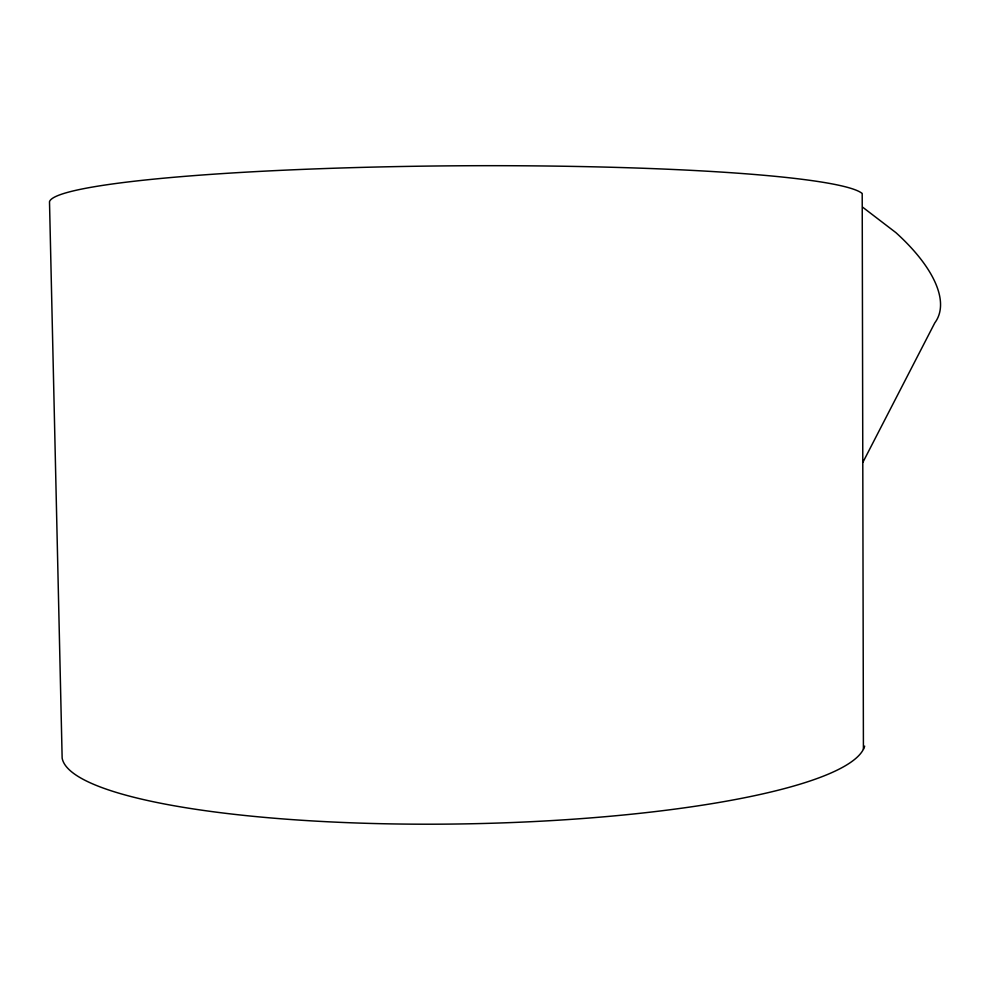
<?xml version="1.0" encoding="UTF-8"?>
<svg xmlns="http://www.w3.org/2000/svg" width="990" height="990" viewBox="0 0 990 990"><rect width="100%" height="100%" fill="white"/><g stroke="black" fill="none" stroke-linecap="round" stroke-linejoin="round"><path stroke-width="1.49" d="M862.909 462.293L934.82 322.839A159.551 66.899 27.9 0 0 895.888 232.625L862.723 207.244M863.416 749.232L862.203 193.471A407.397 33.895 -0.4 0 0 442.245 165.924A407.397 33.895 -0.4 0 0 49.5 201.75L62.147 758.117A401.73 75.054 -1 0 0 458.927 823.977A401.73 75.054 -1 0 0 864.666 746.126"/></g></svg>
